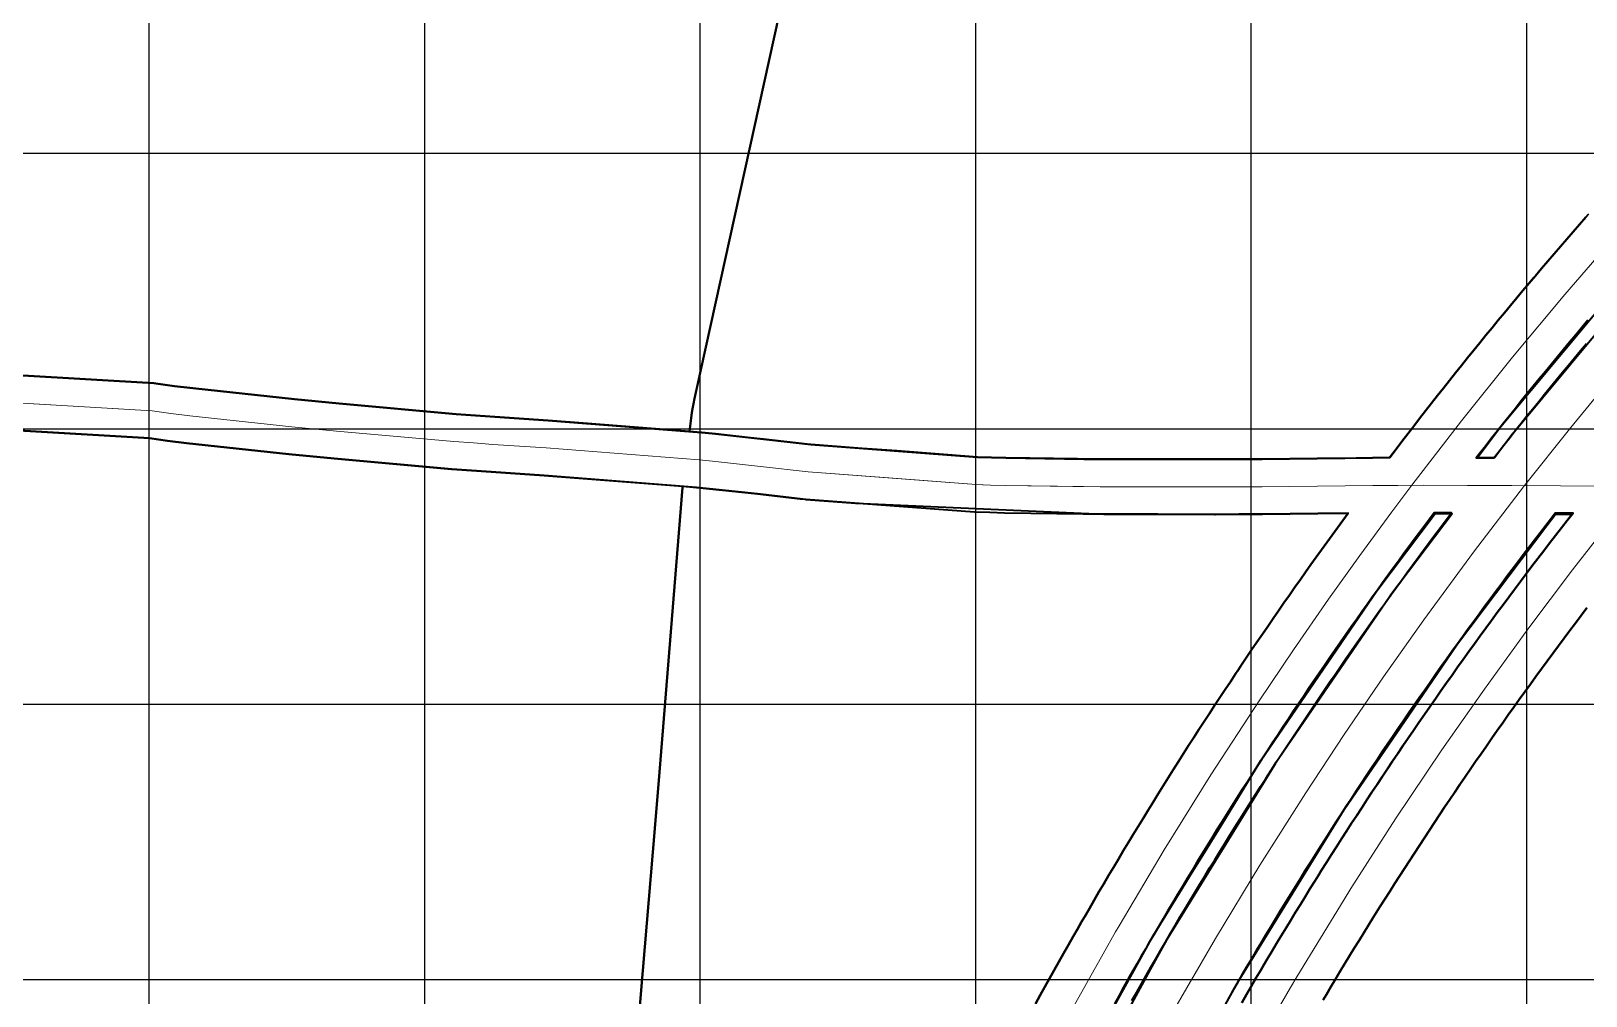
# Model space of a CAD drawing. Header units: millimetres. Extents: x 464536 to 476893, y 870501 to 881610.
# Drawn here: x 466457 to 467021, y 877394 to 877744 of the extents above; entities that cross this region are included whole.
import ezdxf

# ---------------------------------------------------------------- set-up
doc = ezdxf.new("R2010")
doc.units = ezdxf.units.MM
for name, color, linetype, lineweight in [('Center_1', 7, 'Continuous', 5), ('Mixed use', 30, 'Continuous', 35), ('Proposed Road Net work', 7, 'Continuous', 35), ('Recreational _ Environmental', 84, 'Continuous', 35), ('Residence', 50, 'Continuous', 35)]:
    doc.layers.add(name, color=color, linetype=linetype, lineweight=lineweight)
doc.layers.add('Grid1', color=7, linetype='Continuous')

msp = doc.modelspace()

# ---------------------------------------------------------------- linework, layer by layer
at = {"layer": 'Center_1'}
for points in [[(466835.2, 877389.79), (466846.2, 877409.41), (466850.75, 877417.32), (466852.05, 877419.56), (466868.41, 877447.14), (466885.34, 877474.37), (466902.81, 877501.25), (466915.3, 877519.76), (466928.04, 877538.08), (466939.45, 877554.03), (466951.05, 877569.83), (466958.28, 877579.48), (466976.34, 877602.93), (466994.85, 877626.03), (467013.78, 877648.79), (467033.14, 877671.19)], [(465907.53, 877641.59), (466501.07, 877606.52), (466507.92, 877605.57), (466514.72, 877604.74), (466551.75, 877600.73), (466568.02, 877599.16), (466610.6, 877595.33), (466617.69, 877594.83), (466624.77, 877594.33), (466644.12, 877593.03), (466699.57, 877588.68), (466704.47, 877588.18), (466721.84, 877586.25), (466739.21, 877584.33), (466800.09, 877579.72), (466805.41, 877579.56), (466810.7, 877579.4), (466839.1, 877578.99), (466845.2, 877578.95), (466866.14, 877578.93), (466887.07, 877578.91), (466895.5, 877578.94), (466903.96, 877578.97), (466924.04, 877579.19), (466944.12, 877579.41), (466953.21, 877579.45), (466962.32, 877579.49), (466978.43, 877579.45), (466994.53, 877579.4), (467012.19, 877579.29), (467029.83, 877579.17)], [(465907.53, 877641.59), (466501.07, 877606.52), (466507.92, 877605.57), (466514.72, 877604.74), (466551.75, 877600.73), (466568.02, 877599.16), (466610.6, 877595.33), (466617.69, 877594.83), (466624.77, 877594.33), (466644.12, 877593.03), (466699.57, 877588.68), (466704.47, 877588.18), (466721.84, 877586.25), (466739.21, 877584.33), (466800.09, 877579.72), (466805.41, 877579.56), (466810.7, 877579.4), (466839.1, 877578.99), (466845.2, 877578.95), (466866.14, 877578.93), (466887.07, 877578.91), (466895.5, 877578.94), (466903.96, 877578.97), (466924.04, 877579.19), (466944.12, 877579.41), (466953.21, 877579.45), (466962.32, 877579.49), (466978.43, 877579.45), (466994.53, 877579.4), (467012.19, 877579.29), (467029.83, 877579.17)], [(466871.46, 877388.07), (466887.03, 877414.98), (466903.12, 877441.57), (466919.75, 877467.83), (466933.7, 877488.99), (466948, 877509.93), (466962.63, 877530.63), (466980.67, 877555.18), (466999.18, 877579.37), (467015.97, 877600.5), (467033.14, 877621.33)], [(467033.14, 877569.96), (467016.57, 877548.74), (467000.38, 877527.23), (466984.58, 877505.44), (466969.16, 877483.38), (466952.39, 877458.37), (466936.11, 877433.04), (466933.66, 877429.13), (466916.51, 877400.98), (466914.22, 877397.11), (466898.03, 877369.02)]]:
    msp.add_lwpolyline(points, dxfattribs=at)
for points in [[(466298.16, 877618.51, 0), (466501.07, 877606.52, 0), (466507.92, 877605.57, 0), (466514.72, 877604.74, 0), (466551.75, 877600.73, 0), (466568.02, 877599.16, 0), (466610.6, 877595.33, 0), (466617.69, 877594.83, 0), (466624.77, 877594.33, 0), (466644.12, 877593.03, 0), (466699.57, 877588.68, 0), (466704.47, 877588.18, 0), (466721.84, 877586.25, 0), (466739.21, 877584.33, 0), (466770.03, 877582, 0)], [(466770.03, 877582, 0), (466800.09, 877579.72, 0), (466802.49, 877579.65, 0)], [(466802.49, 877579.65, 0), (466805.41, 877579.56, 0), (466810.7, 877579.4, 0), (466835.19, 877579.04, 0)], [(466835.19, 877579.04, 0), (466839.1, 877578.99, 0), (466845.2, 877578.95, 0), (466866.14, 877578.93, 0), (466887.07, 877578.91, 0), (466895.5, 877578.94, 0), (466903.96, 877578.97, 0), (466924.04, 877579.19, 0), (466944.12, 877579.41, 0), (466953.21, 877579.45, 0), (466962.32, 877579.49, 0), (466978.43, 877579.45, 0), (466994.53, 877579.4, 0), (467012.19, 877579.29, 0), (467029.83, 877579.17, 0), (467048.57, 877578.99, 0), (467067.3, 877578.81, 0), (467078.91, 877578.66, 0), (467177.01, 877574.25, 0), (467200.16, 877570.87, 0), (467223.27, 877567.23, 0), (467226.51, 877565.83, 0), (467229.78, 877564.53, 0)]]:
    msp.add_polyline3d(points, dxfattribs=at)
at = {"layer": 'Grid1'}
for p, q in [((466500, 870600), (466500, 881600)), ((466600, 870600), (466600, 881600)), ((466700, 870600), (466700, 881600)), ((466800, 870600), (466800, 881600)), ((466900, 870600), (466900, 881600)), ((467000, 870600), (467000, 881600)), ((464700, 877700), (472600, 877700)), ((464700, 877600), (472600, 877600)), ((464700, 877500), (472600, 877500)), ((464700, 877400), (472600, 877400))]:
    msp.add_line(p, q, dxfattribs=at)
at = {"layer": 'Mixed use'}
msp.add_lwpolyline([(466673.6, 877336.23), (466678.45, 877394.68), (466683.54, 877454.89), (466685.27, 877475.32), (466693.59, 877578.67), (466693.63, 877579.11), (466698.67, 877578.72), (466703.41, 877578.23), (466711.65, 877577.32), (466720.74, 877576.31), (466736.32, 877574.59), (466737.93, 877574.41), (466738.1, 877574.39), (466738.45, 877574.36), (466756.34, 877573), (466846.48, 877568.94), (466866.13, 877568.93), (466866.61, 877568.93), (466886.81, 877568.91), (466887.07, 877568.91), (466895.53, 877568.94), (466899.93, 877568.95), (466904.03, 877568.97), (466924.15, 877569.19), (466935.12, 877569.31), (466933.2, 877566.69), (466931.26, 877564.03), (466929.32, 877561.37), (466927.39, 877558.7), (466925.47, 877556.02), (466923.55, 877553.35), (466921.64, 877550.67), (466919.73, 877547.98), (466917.83, 877545.29), (466915.83, 877542.46), (466913.85, 877539.63), (466911.87, 877536.79), (466909.89, 877533.95), (466907.92, 877531.1), (466905.96, 877528.25), (466904.01, 877525.39), (466902.06, 877522.53), (466900.11, 877519.67), (466898.17, 877516.8), (466896.24, 877513.93), (466894.88, 877511.89), (466894.32, 877511.05), (466892.4, 877508.17), (466890.49, 877505.29), (466888.58, 877502.4), (466886.68, 877499.5), (466884.79, 877496.6), (466882.9, 877493.7), (466881.02, 877490.79), (466879.14, 877487.88), (466877.27, 877484.97), (466875.41, 877482.05), (466873.55, 877479.13), (466871.7, 877476.2), (466869.86, 877473.27), (466868.02, 877470.33), (466866.19, 877467.39), (466864.37, 877464.45), (466862.55, 877461.5), (466860.74, 877458.55), (466858.93, 877455.6), (466857.13, 877452.64), (466855.34, 877449.68), (466853.55, 877446.71), (466851.77, 877443.74), (466850, 877440.76), (466848.23, 877437.79), (466846.47, 877434.8), (466844.72, 877431.82), (466842.97, 877428.83), (466841.23, 877425.84), (466839.92, 877423.57), (466838.39, 877420.92), (466836.87, 877418.26), (466835.34, 877415.6), (466833.62, 877412.57), (466833.49, 877412.33), (466831.9, 877409.53), (466830.19, 877406.49), (466828.49, 877403.45), (466826.79, 877400.4), (466825.1, 877397.35), (466823.42, 877394.3), (466821.74, 877391.24)], dxfattribs=at)
for points in [[(467022.37, 877677.88, 0), (467021.44, 877676.82, 0), (467019.13, 877674.17, 0), (467016.82, 877671.53, 0), (467014.52, 877668.87, 0), (467012.23, 877666.22, 0), (467009.94, 877663.55, 0), (467007.66, 877660.89, 0), (467005.38, 877658.21, 0), (467003.11, 877655.54, 0), (467002.6, 877654.93, 0), (467000.85, 877652.85, 0), (466998.59, 877650.17, 0), (466996.34, 877647.47, 0), (466994.09, 877644.78, 0), (466991.85, 877642.08, 0), (466989.62, 877639.37, 0), (466987.39, 877636.66, 0), (466985.16, 877633.94, 0), (466982.95, 877631.22, 0), (466980.74, 877628.49, 0), (466978.53, 877625.76, 0), (466976.33, 877623.02, 0), (466974.14, 877620.28, 0), (466971.95, 877617.53, 0), (466969.77, 877614.78, 0), (466967.6, 877612.03, 0), (466965.43, 877609.27, 0), (466963.27, 877606.5, 0), (466961.11, 877603.73, 0), (466958.96, 877600.96, 0), (466956.82, 877598.18, 0), (466954.68, 877595.39, 0), (466952.55, 877592.6, 0), (466950.42, 877589.81, 0), (466950.4, 877589.78, 0), (466950.14, 877589.44, 0), (466944.04, 877589.41, 0), (466938.02, 877589.34, 0), (466923.93, 877589.19, 0), (466903.97, 877588.97, 0), (466903.89, 877588.97, 0), (466903.88, 877588.97, 0), (466895.47, 877588.94, 0), (466887.07, 877588.91, 0), (466887.05, 877588.91, 0), (466869.34, 877588.93, 0), (466866.15, 877588.93, 0), (466849.69, 877588.94, 0), (466845.24, 877588.95, 0), (466839.2, 877588.98, 0), (466836.91, 877589.02, 0), (466810.93, 877589.4, 0), (466805.72, 877589.56, 0), (466803.79, 877589.62, 0), (466800.62, 877589.71, 0), (466771.32, 877591.93, 0), (466758.83, 877592.87, 0), (466740.13, 877594.29, 0), (466738.84, 877594.43, 0), (466722.94, 877596.19, 0), (466718.23, 877596.71, 0), (466705.52, 877598.12, 0), (466700.58, 877598.62, 0), (466700.35, 877598.65, 0), (466696.1, 877598.98, 0), (466696.73, 877603.86, 0), (466696.87, 877604.9, 0), (466697, 877605.79, 0), (466697.13, 877606.65, 0), (466697.55, 877609.06, 0), (466697.91, 877610.97, 0), (466698.36, 877613.18, 0), (466730.3, 877758.15, 0)], [(466926.12, 877392.68, 0), (466927.26, 877394.59, 0), (466928.93, 877397.4, 0), (466930.61, 877400.21, 0), (466932.3, 877403.01, 0), (466933.99, 877405.81, 0), (466935.69, 877408.6, 0), (466937.39, 877411.39, 0), (466939.1, 877414.18, 0), (466940.82, 877416.96, 0), (466942.54, 877419.74, 0), (466944.27, 877422.52, 0), (466945.48, 877424.45, 0), (466946.69, 877426.38, 0), (466948.46, 877429.19, 0), (466950.24, 877432, 0), (466952.02, 877434.8, 0), (466953.8, 877437.59, 0), (466955.6, 877440.38, 0), (466957.4, 877443.17, 0), (466959.2, 877445.95, 0), (466961.02, 877448.73, 0), (466962.83, 877451.51, 0), (466964.66, 877454.28, 0), (466966.49, 877457.05, 0), (466968.33, 877459.81, 0), (466970.17, 877462.57, 0), (466972.02, 877465.33, 0), (466973.87, 877468.08, 0), (466975.73, 877470.83, 0), (466977.6, 877473.57, 0), (466979.47, 877476.31, 0), (466981.42, 877479.15, 0), (466983.38, 877481.98, 0), (466985.34, 877484.81, 0), (466987.31, 877487.64, 0), (466989.29, 877490.46, 0), (466991.27, 877493.28, 0), (466993.26, 877496.09, 0), (466995.26, 877498.9, 0), (466997.26, 877501.7, 0), (466999.27, 877504.5, 0), (467001.29, 877507.29, 0), (467003.31, 877510.08, 0), (467005.34, 877512.87, 0), (467007.37, 877515.65, 0), (467009.41, 877518.42, 0), (467011.46, 877521.19, 0), (467013.51, 877523.96, 0), (467015.57, 877526.72, 0), (467017.64, 877529.47, 0), (467019.71, 877532.23, 0), (467021.79, 877534.97, 0)]]:
    msp.add_polyline3d(points, dxfattribs=at)
at = {"layer": 'Proposed Road Net work'}
for points in [[(466309.39, 877627.86, 0), (466501.66, 877616.5, 0), (466502.43, 877616.42, 0), (466509.2, 877615.49, 0), (466515.86, 877614.68, 0), (466552.77, 877610.68, 0), (466568.95, 877609.11, 0), (466611.4, 877605.3, 0), (466618.4, 877604.8, 0), (466625.46, 877604.3, 0), (466644.85, 877603.01, 0), (466700.47, 877598.64, 0), (466705.52, 877598.12, 0), (466722.94, 877596.19, 0), (466740.13, 877594.29, 0), (466800.62, 877589.71, 0), (466805.72, 877589.56, 0), (466810.93, 877589.4, 0), (466839.2, 877588.98, 0), (466845.24, 877588.95, 0), (466866.15, 877588.93, 0), (466887.05, 877588.91, 0), (466895.47, 877588.94, 0), (466903.89, 877588.97, 0), (466923.93, 877589.19, 0), (466944.04, 877589.41, 0), (466950.25, 877589.59, 0), (466952.55, 877592.6, 0), (466954.68, 877595.39, 0), (466956.82, 877598.18, 0), (466958.96, 877600.96, 0), (466961.11, 877603.73, 0), (466963.27, 877606.5, 0), (466965.43, 877609.27, 0), (466967.6, 877612.03, 0), (466969.77, 877614.78, 0), (466971.95, 877617.53, 0), (466974.14, 877620.28, 0), (466976.33, 877623.02, 0), (466978.53, 877625.76, 0), (466980.74, 877628.49, 0), (466982.95, 877631.22, 0), (466985.16, 877633.94, 0), (466987.39, 877636.66, 0), (466989.62, 877639.37, 0), (466991.85, 877642.08, 0), (466994.09, 877644.78, 0), (466996.34, 877647.47, 0), (466998.59, 877650.17, 0), (467000.85, 877652.85, 0), (467003.11, 877655.54, 0), (467005.38, 877658.21, 0), (467007.66, 877660.89, 0), (467009.94, 877663.55, 0), (467012.23, 877666.22, 0), (467014.52, 877668.87, 0), (467016.82, 877671.53, 0), (467019.13, 877674.17, 0), (467021.44, 877676.82, 0), (467022.37, 877677.88, 0)], [(466309.39, 877627.86, 0), (466501.66, 877616.5, 0), (466502.43, 877616.42, 0), (466509.2, 877615.49, 0), (466515.86, 877614.68, 0), (466552.77, 877610.68, 0), (466568.95, 877609.11, 0), (466611.4, 877605.3, 0), (466618.4, 877604.8, 0), (466625.46, 877604.3, 0), (466644.85, 877603.01, 0), (466700.47, 877598.64, 0), (466705.52, 877598.12, 0), (466722.94, 877596.19, 0), (466740.13, 877594.29, 0), (466800.62, 877589.71, 0), (466805.72, 877589.56, 0), (466810.93, 877589.4, 0), (466839.2, 877588.98, 0), (466845.24, 877588.95, 0), (466866.15, 877588.93, 0), (466887.05, 877588.91, 0), (466895.47, 877588.94, 0), (466903.89, 877588.97, 0), (466923.93, 877589.19, 0), (466944.04, 877589.41, 0), (466950.25, 877589.59, 0), (466952.55, 877592.6, 0), (466954.68, 877595.39, 0), (466956.82, 877598.18, 0), (466958.96, 877600.96, 0), (466961.11, 877603.73, 0), (466963.27, 877606.5, 0), (466965.43, 877609.27, 0), (466967.6, 877612.03, 0), (466969.77, 877614.78, 0), (466971.95, 877617.53, 0), (466974.14, 877620.28, 0), (466976.33, 877623.02, 0), (466978.53, 877625.76, 0), (466980.74, 877628.49, 0), (466982.95, 877631.22, 0), (466985.16, 877633.94, 0), (466987.39, 877636.66, 0), (466989.62, 877639.37, 0), (466991.85, 877642.08, 0), (466994.09, 877644.78, 0), (466996.34, 877647.47, 0), (466998.59, 877650.17, 0), (467000.85, 877652.85, 0), (467003.11, 877655.54, 0), (467005.38, 877658.21, 0), (467007.66, 877660.89, 0), (467009.94, 877663.55, 0), (467012.23, 877666.22, 0), (467014.52, 877668.87, 0), (467016.82, 877671.53, 0), (467019.13, 877674.17, 0), (467021.44, 877676.82, 0), (467022.37, 877677.88, 0)], [(467022.2, 877639.39, 0), (467019.97, 877636.75, 0), (467017.75, 877634.1, 0), (467015.53, 877631.45, 0), (467013.32, 877628.8, 0), (467011.11, 877626.14, 0), (467008.91, 877623.47, 0), (467006.72, 877620.81, 0), (467004.53, 877618.13, 0), (467002.35, 877615.45, 0), (467000.17, 877612.77, 0), (466998, 877610.08, 0), (466995.84, 877607.38, 0), (466993.68, 877604.69, 0), (466991.53, 877601.98, 0), (466989.38, 877599.28, 0), (466987.24, 877596.56, 0), (466985.11, 877593.85, 0), (466982.98, 877591.12, 0), (466981.67, 877589.44, 0), (466987.99, 877589.42, 0), (466989.45, 877591.29, 0), (466991.56, 877593.96, 0), (466993.67, 877596.64, 0), (466995.79, 877599.31, 0), (466997.91, 877601.97, 0), (467000.04, 877604.63, 0), (467002.17, 877607.29, 0), (467004.31, 877609.94, 0), (467006.46, 877612.58, 0), (467008.61, 877615.22, 0), (467010.77, 877617.86, 0), (467012.93, 877620.49, 0), (467015.1, 877623.12, 0), (467017.28, 877625.74, 0), (467019.46, 877628.36, 0), (467021.64, 877630.97, 0)], [(467022.2, 877639.39, 0), (467019.97, 877636.75, 0), (467017.75, 877634.1, 0), (467015.53, 877631.45, 0), (467013.32, 877628.8, 0), (467011.11, 877626.14, 0), (467008.91, 877623.47, 0), (467006.72, 877620.81, 0), (467004.53, 877618.13, 0), (467002.35, 877615.45, 0), (467000.17, 877612.77, 0), (466998, 877610.08, 0), (466995.84, 877607.38, 0), (466993.68, 877604.69, 0), (466991.53, 877601.98, 0), (466989.38, 877599.28, 0), (466987.24, 877596.56, 0), (466985.11, 877593.85, 0), (466982.98, 877591.12, 0), (466981.67, 877589.44, 0), (466987.99, 877589.42, 0), (466989.45, 877591.29, 0), (466991.56, 877593.96, 0), (466993.67, 877596.64, 0), (466995.79, 877599.31, 0), (466997.91, 877601.97, 0), (467000.04, 877604.63, 0), (467002.17, 877607.29, 0), (467004.31, 877609.94, 0), (467006.46, 877612.58, 0), (467008.61, 877615.22, 0), (467010.77, 877617.86, 0), (467012.93, 877620.49, 0), (467015.1, 877623.12, 0), (467017.28, 877625.74, 0), (467019.46, 877628.36, 0), (467021.64, 877630.97, 0)], [(466821.74, 877391.24, 0), (466823.42, 877394.3, 0), (466825.1, 877397.35, 0), (466826.79, 877400.4, 0), (466828.49, 877403.45, 0), (466830.19, 877406.49, 0), (466831.9, 877409.53, 0), (466833.62, 877412.57, 0), (466835.34, 877415.6, 0), (466836.87, 877418.26, 0), (466838.39, 877420.92, 0), (466839.92, 877423.57, 0), (466841.23, 877425.84, 0), (466842.97, 877428.83, 0), (466844.72, 877431.82, 0), (466846.47, 877434.8, 0), (466848.23, 877437.79, 0), (466850, 877440.76, 0), (466851.77, 877443.74, 0), (466853.55, 877446.71, 0), (466855.34, 877449.68, 0), (466857.13, 877452.64, 0), (466858.93, 877455.6, 0), (466860.74, 877458.55, 0), (466862.55, 877461.5, 0), (466864.37, 877464.45, 0), (466866.19, 877467.39, 0), (466868.02, 877470.33, 0), (466869.86, 877473.27, 0), (466871.7, 877476.2, 0), (466873.55, 877479.13, 0), (466875.41, 877482.05, 0), (466877.27, 877484.97, 0), (466879.14, 877487.88, 0), (466881.02, 877490.79, 0), (466882.9, 877493.7, 0), (466884.79, 877496.6, 0), (466886.68, 877499.5, 0), (466888.58, 877502.4, 0), (466890.49, 877505.29, 0), (466892.4, 877508.17, 0), (466894.32, 877511.05, 0), (466896.24, 877513.93, 0), (466898.17, 877516.8, 0), (466900.11, 877519.67, 0), (466902.06, 877522.53, 0), (466904.01, 877525.39, 0), (466905.96, 877528.25, 0), (466907.92, 877531.1, 0), (466909.89, 877533.95, 0), (466911.87, 877536.79, 0), (466913.85, 877539.63, 0), (466915.83, 877542.46, 0), (466917.83, 877545.29, 0), (466919.73, 877547.98, 0), (466921.64, 877550.67, 0), (466923.55, 877553.35, 0), (466925.47, 877556.02, 0), (466927.39, 877558.7, 0), (466929.32, 877561.37, 0), (466931.26, 877564.03, 0), (466933.2, 877566.69, 0), (466935.13, 877569.32, 0), (466924.15, 877569.19, 0), (466904.03, 877568.97, 0), (466895.53, 877568.94, 0), (466887.07, 877568.91, 0), (466866.13, 877568.93, 0), (466845.16, 877568.95, 0), (466838.99, 877568.99, 0), (466810.48, 877569.4, 0), (466805.11, 877569.57, 0), (466799.56, 877569.74, 0), (466738.28, 877574.37, 0), (466720.74, 877576.31, 0), (466703.41, 877578.23, 0), (466698.67, 877578.72, 0), (466643.4, 877583.06, 0), (466624.08, 877584.35, 0), (466616.99, 877584.85, 0), (466609.8, 877585.36, 0), (466567.09, 877589.2, 0), (466550.73, 877590.78, 0), (466513.57, 877594.81, 0), (466506.63, 877595.66, 0), (466500.09, 877596.56, 0), (466306.97, 877607.97, 0)], [(466821.74, 877391.24, 0), (466823.42, 877394.3, 0), (466825.1, 877397.35, 0), (466826.79, 877400.4, 0), (466828.49, 877403.45, 0), (466830.19, 877406.49, 0), (466831.9, 877409.53, 0), (466833.62, 877412.57, 0), (466835.34, 877415.6, 0), (466836.87, 877418.26, 0), (466838.39, 877420.92, 0), (466839.92, 877423.57, 0), (466841.23, 877425.84, 0), (466842.97, 877428.83, 0), (466844.72, 877431.82, 0), (466846.47, 877434.8, 0), (466848.23, 877437.79, 0), (466850, 877440.76, 0), (466851.77, 877443.74, 0), (466853.55, 877446.71, 0), (466855.34, 877449.68, 0), (466857.13, 877452.64, 0), (466858.93, 877455.6, 0), (466860.74, 877458.55, 0), (466862.55, 877461.5, 0), (466864.37, 877464.45, 0), (466866.19, 877467.39, 0), (466868.02, 877470.33, 0), (466869.86, 877473.27, 0), (466871.7, 877476.2, 0), (466873.55, 877479.13, 0), (466875.41, 877482.05, 0), (466877.27, 877484.97, 0), (466879.14, 877487.88, 0), (466881.02, 877490.79, 0), (466882.9, 877493.7, 0), (466884.79, 877496.6, 0), (466886.68, 877499.5, 0), (466888.58, 877502.4, 0), (466890.49, 877505.29, 0), (466892.4, 877508.17, 0), (466894.32, 877511.05, 0), (466896.24, 877513.93, 0), (466898.17, 877516.8, 0), (466900.11, 877519.67, 0), (466902.06, 877522.53, 0), (466904.01, 877525.39, 0), (466905.96, 877528.25, 0), (466907.92, 877531.1, 0), (466909.89, 877533.95, 0), (466911.87, 877536.79, 0), (466913.85, 877539.63, 0), (466915.83, 877542.46, 0), (466917.83, 877545.29, 0), (466919.73, 877547.98, 0), (466921.64, 877550.67, 0), (466923.55, 877553.35, 0), (466925.47, 877556.02, 0), (466927.39, 877558.7, 0), (466929.32, 877561.37, 0), (466931.26, 877564.03, 0), (466933.2, 877566.69, 0), (466935.13, 877569.32, 0), (466924.15, 877569.19, 0), (466904.03, 877568.97, 0), (466895.53, 877568.94, 0), (466887.07, 877568.91, 0), (466866.13, 877568.93, 0), (466845.16, 877568.95, 0), (466838.99, 877568.99, 0), (466810.48, 877569.4, 0), (466805.11, 877569.57, 0), (466799.56, 877569.74, 0), (466738.28, 877574.37, 0), (466720.74, 877576.31, 0), (466703.41, 877578.23, 0), (466698.67, 877578.72, 0), (466643.4, 877583.06, 0), (466624.08, 877584.35, 0), (466616.99, 877584.85, 0), (466609.8, 877585.36, 0), (466567.09, 877589.2, 0), (466550.73, 877590.78, 0), (466513.57, 877594.81, 0), (466506.63, 877595.66, 0), (466500.09, 877596.56, 0), (466306.97, 877607.97, 0)], [(466856.69, 877392.41, 0), (466858.41, 877395.45, 0), (466860.12, 877398.48, 0), (466861.85, 877401.51, 0), (466863.58, 877404.54, 0), (466865.32, 877407.57, 0), (466867.07, 877410.58, 0), (466868.82, 877413.6, 0), (466870.58, 877416.61, 0), (466872.34, 877419.61, 0), (466874.12, 877422.62, 0), (466875.9, 877425.62, 0), (466877.68, 877428.61, 0), (466879.48, 877431.6, 0), (466881.27, 877434.59, 0), (466883.08, 877437.57, 0), (466884.89, 877440.55, 0), (466886.71, 877443.53, 0), (466888.54, 877446.5, 0), (466890.37, 877449.46, 0), (466892.21, 877452.43, 0), (466894.06, 877455.38, 0), (466895.91, 877458.34, 0), (466897.77, 877461.29, 0), (466899.63, 877464.23, 0), (466901.51, 877467.18, 0), (466903.38, 877470.11, 0), (466905.27, 877473.05, 0), (466907.16, 877475.98, 0), (466909.06, 877478.9, 0), (466910.97, 877481.83, 0), (466912.88, 877484.75, 0), (466914.8, 877487.66, 0), (466916.73, 877490.57, 0), (466918.66, 877493.48, 0), (466920.6, 877496.38, 0), (466922.54, 877499.28, 0), (466924.5, 877502.17, 0), (466926.46, 877505.06, 0), (466928.42, 877507.95, 0), (466930.39, 877510.83, 0), (466932.37, 877513.71, 0), (466934.35, 877516.58, 0), (466936.34, 877519.44, 0), (466938.34, 877522.31, 0), (466940.35, 877525.17, 0), (466942.36, 877528.02, 0), (466944.37, 877530.87, 0), (466946.39, 877533.71, 0), (466948.42, 877536.55, 0), (466950.46, 877539.39, 0), (466952.46, 877542.16, 0), (466954.46, 877544.93, 0), (466956.47, 877547.69, 0), (466958.49, 877550.45, 0), (466960.51, 877553.2, 0), (466962.54, 877555.95, 0), (466964.58, 877558.7, 0), (466966.62, 877561.44, 0), (466968.66, 877564.18, 0), (466970.72, 877566.91, 0), (466972.72, 877569.51, 0), (466966.42, 877569.49, 0), (466964.65, 877567.16, 0), (466962.86, 877564.77, 0), (466961.08, 877562.38, 0), (466959.15, 877559.77, 0), (466957.22, 877557.16, 0), (466955.3, 877554.55, 0), (466953.38, 877551.94, 0), (466951.47, 877549.32, 0), (466949.57, 877546.7, 0), (466947.67, 877544.07, 0), (466945.77, 877541.44, 0), (466943.88, 877538.8, 0), (466942, 877536.16, 0), (466940.12, 877533.52, 0), (466938.25, 877530.88, 0), (466936.29, 877528.09, 0), (466934.33, 877525.3, 0), (466932.38, 877522.51, 0), (466930.44, 877519.71, 0), (466928.5, 877516.91, 0), (466926.57, 877514.1, 0), (466924.65, 877511.29, 0), (466922.73, 877508.47, 0), (466920.81, 877505.65, 0), (466918.91, 877502.83, 0), (466917.01, 877500, 0), (466915.11, 877497.17, 0), (466913.22, 877494.34, 0), (466911.34, 877491.5, 0), (466909.46, 877488.65, 0), (466907.59, 877485.8, 0), (466905.73, 877482.95, 0), (466903.87, 877480.09, 0), (466902.02, 877477.23, 0), (466900.17, 877474.37, 0), (466898.33, 877471.5, 0), (466896.5, 877468.62, 0), (466894.67, 877465.75, 0), (466892.85, 877462.86, 0), (466891.03, 877459.98, 0), (466889.23, 877457.09, 0), (466887.42, 877454.2, 0), (466885.63, 877451.3, 0), (466883.84, 877448.4, 0), (466882.06, 877445.49, 0), (466880.28, 877442.59, 0), (466878.51, 877439.67, 0), (466876.74, 877436.76, 0), (466874.99, 877433.84, 0), (466873.23, 877430.91, 0), (466871.49, 877427.99, 0), (466869.75, 877425.05, 0), (466868.02, 877422.12, 0), (466866.29, 877419.18, 0), (466864.57, 877416.24, 0), (466862.86, 877413.29, 0), (466861.57, 877411.07, 0), (466860.06, 877408.45, 0), (466858.56, 877405.83, 0), (466857.06, 877403.21, 0), (466855.37, 877400.23, 0), (466853.68, 877397.24, 0), (466851.99, 877394.25, 0), (466850.31, 877391.26, 0)], [(466856.69, 877392.41, 0), (466858.41, 877395.45, 0), (466860.12, 877398.48, 0), (466861.85, 877401.51, 0), (466863.58, 877404.54, 0), (466865.32, 877407.57, 0), (466867.07, 877410.58, 0), (466868.82, 877413.6, 0), (466870.58, 877416.61, 0), (466872.34, 877419.61, 0), (466874.12, 877422.62, 0), (466875.9, 877425.62, 0), (466877.68, 877428.61, 0), (466879.48, 877431.6, 0), (466881.27, 877434.59, 0), (466883.08, 877437.57, 0), (466884.89, 877440.55, 0), (466886.71, 877443.53, 0), (466888.54, 877446.5, 0), (466890.37, 877449.46, 0), (466892.21, 877452.43, 0), (466894.06, 877455.38, 0), (466895.91, 877458.34, 0), (466897.77, 877461.29, 0), (466899.63, 877464.23, 0), (466901.51, 877467.18, 0), (466903.38, 877470.11, 0), (466905.27, 877473.05, 0), (466907.16, 877475.98, 0), (466909.06, 877478.9, 0), (466910.97, 877481.83, 0), (466912.88, 877484.75, 0), (466914.8, 877487.66, 0), (466916.73, 877490.57, 0), (466918.66, 877493.48, 0), (466920.6, 877496.38, 0), (466922.54, 877499.28, 0), (466924.5, 877502.17, 0), (466926.46, 877505.06, 0), (466928.42, 877507.95, 0), (466930.39, 877510.83, 0), (466932.37, 877513.71, 0), (466934.35, 877516.58, 0), (466936.34, 877519.44, 0), (466938.34, 877522.31, 0), (466940.35, 877525.17, 0), (466942.36, 877528.02, 0), (466944.37, 877530.87, 0), (466946.39, 877533.71, 0), (466948.42, 877536.55, 0), (466950.46, 877539.39, 0), (466952.46, 877542.16, 0), (466954.46, 877544.93, 0), (466956.47, 877547.69, 0), (466958.49, 877550.45, 0), (466960.51, 877553.2, 0), (466962.54, 877555.95, 0), (466964.58, 877558.7, 0), (466966.62, 877561.44, 0), (466968.66, 877564.18, 0), (466970.72, 877566.91, 0), (466972.72, 877569.51, 0), (466966.42, 877569.49, 0), (466964.65, 877567.16, 0), (466962.86, 877564.77, 0), (466961.08, 877562.38, 0), (466959.15, 877559.77, 0), (466957.22, 877557.16, 0), (466955.3, 877554.55, 0), (466953.38, 877551.94, 0), (466951.47, 877549.32, 0), (466949.57, 877546.7, 0), (466947.67, 877544.07, 0), (466945.77, 877541.44, 0), (466943.88, 877538.8, 0), (466942, 877536.16, 0), (466940.12, 877533.52, 0), (466938.25, 877530.88, 0), (466936.29, 877528.09, 0), (466934.33, 877525.3, 0), (466932.38, 877522.51, 0), (466930.44, 877519.71, 0), (466928.5, 877516.91, 0), (466926.57, 877514.1, 0), (466924.65, 877511.29, 0), (466922.73, 877508.47, 0), (466920.81, 877505.65, 0), (466918.91, 877502.83, 0), (466917.01, 877500, 0), (466915.11, 877497.17, 0), (466913.22, 877494.34, 0), (466911.34, 877491.5, 0), (466909.46, 877488.65, 0), (466907.59, 877485.8, 0), (466905.73, 877482.95, 0), (466903.87, 877480.09, 0), (466902.02, 877477.23, 0), (466900.17, 877474.37, 0), (466898.33, 877471.5, 0), (466896.5, 877468.62, 0), (466894.67, 877465.75, 0), (466892.85, 877462.86, 0), (466891.03, 877459.98, 0), (466889.23, 877457.09, 0), (466887.42, 877454.2, 0), (466885.63, 877451.3, 0), (466883.84, 877448.4, 0), (466882.06, 877445.49, 0), (466880.28, 877442.59, 0), (466878.51, 877439.67, 0), (466876.74, 877436.76, 0), (466874.99, 877433.84, 0), (466873.23, 877430.91, 0), (466871.49, 877427.99, 0), (466869.75, 877425.05, 0), (466868.02, 877422.12, 0), (466866.29, 877419.18, 0), (466864.57, 877416.24, 0), (466862.86, 877413.29, 0), (466861.57, 877411.07, 0), (466860.06, 877408.45, 0), (466858.56, 877405.83, 0), (466857.06, 877403.21, 0), (466855.37, 877400.23, 0), (466853.68, 877397.24, 0), (466851.99, 877394.25, 0), (466850.31, 877391.26, 0)], [(466896.51, 877391.58, 0), (466898.24, 877394.56, 0), (466899.97, 877397.53, 0), (466901.71, 877400.5, 0), (466903.45, 877403.47, 0), (466904.61, 877405.42, 0), (466905.77, 877407.37, 0), (466907.47, 877410.23, 0), (466909.18, 877413.08, 0), (466910.89, 877415.92, 0), (466912.61, 877418.77, 0), (466914.34, 877421.61, 0), (466916.07, 877424.45, 0), (466917.81, 877427.28, 0), (466919.55, 877430.11, 0), (466921.3, 877432.93, 0), (466923.06, 877435.75, 0), (466924.29, 877437.72, 0), (466925.53, 877439.69, 0), (466927.32, 877442.54, 0), (466929.13, 877445.39, 0), (466930.94, 877448.24, 0), (466932.76, 877451.08, 0), (466934.58, 877453.92, 0), (466936.41, 877456.75, 0), (466938.25, 877459.58, 0), (466940.09, 877462.41, 0), (466941.94, 877465.23, 0), (466943.79, 877468.05, 0), (466945.65, 877470.86, 0), (466947.52, 877473.67, 0), (466949.39, 877476.48, 0), (466951.27, 877479.28, 0), (466953.16, 877482.08, 0), (466955.05, 877484.87, 0), (466956.95, 877487.66, 0), (466958.85, 877490.44, 0), (466960.83, 877493.33, 0), (466962.82, 877496.21, 0), (466964.82, 877499.09, 0), (466966.82, 877501.96, 0), (466968.83, 877504.83, 0), (466970.85, 877507.69, 0), (466972.87, 877510.55, 0), (466974.9, 877513.41, 0), (466976.94, 877516.26, 0), (466978.98, 877519.1, 0), (466981.03, 877521.94, 0), (466983.08, 877524.78, 0), (466985.14, 877527.61, 0), (466987.21, 877530.43, 0), (466989.29, 877533.25, 0), (466991.37, 877536.07, 0), (466993.46, 877538.88, 0), (466995.55, 877541.69, 0), (466997.65, 877544.49, 0), (466999.76, 877547.29, 0), (467001.87, 877550.08, 0), (467003.99, 877552.87, 0), (467006.12, 877555.65, 0), (467008.25, 877558.43, 0), (467010.39, 877561.2, 0), (467012.53, 877563.97, 0), (467014.68, 877566.73, 0), (467016.76, 877569.32, 0), (467012.12, 877569.29, 0), (467010.34, 877569.3, 0), (467008.94, 877567.5, 0), (467006.88, 877564.85, 0), (467004.84, 877562.19, 0), (467002.79, 877559.54, 0), (467000.76, 877556.87, 0), (466998.73, 877554.21, 0), (466996.7, 877551.54, 0), (466994.68, 877548.86, 0), (466992.67, 877546.18, 0), (466990.66, 877543.5, 0), (466988.66, 877540.81, 0), (466986.66, 877538.12, 0), (466984.67, 877535.42, 0), (466982.69, 877532.72, 0), (466980.71, 877530.01, 0), (466978.74, 877527.3, 0), (466976.77, 877524.59, 0), (466974.81, 877521.87, 0), (466972.81, 877519.09, 0), (466970.82, 877516.3, 0), (466968.84, 877513.51, 0), (466966.86, 877510.72, 0), (466964.89, 877507.92, 0), (466962.93, 877505.11, 0), (466960.97, 877502.31, 0), (466959.02, 877499.49, 0), (466957.07, 877496.68, 0), (466955.13, 877493.86, 0), (466953.2, 877491.03, 0), (466951.27, 877488.2, 0), (466949.35, 877485.37, 0), (466947.43, 877482.53, 0), (466945.52, 877479.69, 0), (466943.62, 877476.84, 0), (466941.73, 877473.99, 0), (466939.84, 877471.14, 0), (466937.95, 877468.28, 0), (466936.08, 877465.41, 0), (466934.21, 877462.55, 0), (466932.34, 877459.67, 0), (466930.49, 877456.8, 0), (466928.64, 877453.92, 0), (466926.8, 877451.04, 0), (466924.96, 877448.16, 0), (466923.13, 877445.27, 0), (466921.31, 877442.37, 0), (466919.49, 877439.48, 0), (466917.68, 877436.57, 0), (466915.88, 877433.67, 0), (466914.08, 877430.76, 0), (466912.29, 877427.84, 0), (466910.5, 877424.93, 0), (466908.73, 877422.01, 0), (466906.95, 877419.08, 0), (466905.19, 877416.15, 0), (466903.43, 877413.22, 0), (466901.68, 877410.28, 0), (466899.93, 877407.34, 0), (466898.2, 877404.39, 0), (466896.46, 877401.44, 0), (466894.74, 877398.49, 0), (466893.02, 877395.53, 0), (466891.31, 877392.57, 0)], [(466896.51, 877391.58, 0), (466898.24, 877394.56, 0), (466899.97, 877397.53, 0), (466901.71, 877400.5, 0), (466903.45, 877403.47, 0), (466904.61, 877405.42, 0), (466905.77, 877407.37, 0), (466907.47, 877410.23, 0), (466909.18, 877413.08, 0), (466910.89, 877415.92, 0), (466912.61, 877418.77, 0), (466914.34, 877421.61, 0), (466916.07, 877424.45, 0), (466917.81, 877427.28, 0), (466919.55, 877430.11, 0), (466921.3, 877432.93, 0), (466923.06, 877435.75, 0), (466924.29, 877437.72, 0), (466925.53, 877439.69, 0), (466927.32, 877442.54, 0), (466929.13, 877445.39, 0), (466930.94, 877448.24, 0), (466932.76, 877451.08, 0), (466934.58, 877453.92, 0), (466936.41, 877456.75, 0), (466938.25, 877459.58, 0), (466940.09, 877462.41, 0), (466941.94, 877465.23, 0), (466943.79, 877468.05, 0), (466945.65, 877470.86, 0), (466947.52, 877473.67, 0), (466949.39, 877476.48, 0), (466951.27, 877479.28, 0), (466953.16, 877482.08, 0), (466955.05, 877484.87, 0), (466956.95, 877487.66, 0), (466958.85, 877490.44, 0), (466960.83, 877493.33, 0), (466962.82, 877496.21, 0), (466964.82, 877499.09, 0), (466966.82, 877501.96, 0), (466968.83, 877504.83, 0), (466970.85, 877507.69, 0), (466972.87, 877510.55, 0), (466974.9, 877513.41, 0), (466976.94, 877516.26, 0), (466978.98, 877519.1, 0), (466981.03, 877521.94, 0), (466983.08, 877524.78, 0), (466985.14, 877527.61, 0), (466987.21, 877530.43, 0), (466989.29, 877533.25, 0), (466991.37, 877536.07, 0), (466993.46, 877538.88, 0), (466995.55, 877541.69, 0), (466997.65, 877544.49, 0), (466999.76, 877547.29, 0), (467001.87, 877550.08, 0), (467003.99, 877552.87, 0), (467006.12, 877555.65, 0), (467008.25, 877558.43, 0), (467010.39, 877561.2, 0), (467012.53, 877563.97, 0), (467014.68, 877566.73, 0), (467016.76, 877569.32, 0), (467012.12, 877569.29, 0), (467010.34, 877569.3, 0), (467008.94, 877567.5, 0), (467006.88, 877564.85, 0), (467004.84, 877562.19, 0), (467002.79, 877559.54, 0), (467000.76, 877556.87, 0), (466998.73, 877554.21, 0), (466996.7, 877551.54, 0), (466994.68, 877548.86, 0), (466992.67, 877546.18, 0), (466990.66, 877543.5, 0), (466988.66, 877540.81, 0), (466986.66, 877538.12, 0), (466984.67, 877535.42, 0), (466982.69, 877532.72, 0), (466980.71, 877530.01, 0), (466978.74, 877527.3, 0), (466976.77, 877524.59, 0), (466974.81, 877521.87, 0), (466972.81, 877519.09, 0), (466970.82, 877516.3, 0), (466968.84, 877513.51, 0), (466966.86, 877510.72, 0), (466964.89, 877507.92, 0), (466962.93, 877505.11, 0), (466960.97, 877502.31, 0), (466959.02, 877499.49, 0), (466957.07, 877496.68, 0), (466955.13, 877493.86, 0), (466953.2, 877491.03, 0), (466951.27, 877488.2, 0), (466949.35, 877485.37, 0), (466947.43, 877482.53, 0), (466945.52, 877479.69, 0), (466943.62, 877476.84, 0), (466941.73, 877473.99, 0), (466939.84, 877471.14, 0), (466937.95, 877468.28, 0), (466936.08, 877465.41, 0), (466934.21, 877462.55, 0), (466932.34, 877459.67, 0), (466930.49, 877456.8, 0), (466928.64, 877453.92, 0), (466926.8, 877451.04, 0), (466924.96, 877448.16, 0), (466923.13, 877445.27, 0), (466921.31, 877442.37, 0), (466919.49, 877439.48, 0), (466917.68, 877436.57, 0), (466915.88, 877433.67, 0), (466914.08, 877430.76, 0), (466912.29, 877427.84, 0), (466910.5, 877424.93, 0), (466908.73, 877422.01, 0), (466906.95, 877419.08, 0), (466905.19, 877416.15, 0), (466903.43, 877413.22, 0), (466901.68, 877410.28, 0), (466899.93, 877407.34, 0), (466898.2, 877404.39, 0), (466896.46, 877401.44, 0), (466894.74, 877398.49, 0), (466893.02, 877395.53, 0), (466891.31, 877392.57, 0)], [(467021.79, 877534.97, 0), (467019.71, 877532.23, 0), (467017.64, 877529.47, 0), (467015.57, 877526.72, 0), (467013.51, 877523.96, 0), (467011.46, 877521.19, 0), (467009.41, 877518.42, 0), (467007.37, 877515.65, 0), (467005.34, 877512.87, 0), (467003.31, 877510.08, 0), (467001.29, 877507.29, 0), (466999.27, 877504.5, 0), (466997.26, 877501.7, 0), (466995.26, 877498.9, 0), (466993.26, 877496.09, 0), (466991.27, 877493.28, 0), (466989.29, 877490.46, 0), (466987.31, 877487.64, 0), (466985.34, 877484.81, 0), (466983.38, 877481.98, 0), (466981.42, 877479.15, 0), (466979.47, 877476.31, 0), (466977.6, 877473.57, 0), (466975.73, 877470.83, 0), (466973.87, 877468.08, 0), (466972.02, 877465.33, 0), (466970.17, 877462.57, 0), (466968.33, 877459.81, 0), (466966.49, 877457.05, 0), (466964.66, 877454.28, 0), (466962.83, 877451.51, 0), (466961.02, 877448.73, 0), (466959.2, 877445.95, 0), (466957.4, 877443.17, 0), (466955.6, 877440.38, 0), (466953.8, 877437.59, 0), (466952.02, 877434.8, 0), (466950.24, 877432, 0), (466948.46, 877429.19, 0), (466946.69, 877426.38, 0), (466945.48, 877424.45, 0), (466944.27, 877422.52, 0), (466942.54, 877419.74, 0), (466940.82, 877416.96, 0), (466939.1, 877414.18, 0), (466937.39, 877411.39, 0), (466935.69, 877408.6, 0), (466933.99, 877405.81, 0), (466932.3, 877403.01, 0), (466930.61, 877400.21, 0), (466928.93, 877397.4, 0), (466927.26, 877394.59, 0), (466926.12, 877392.68, 0)], [(467021.79, 877534.97, 0), (467019.71, 877532.23, 0), (467017.64, 877529.47, 0), (467015.57, 877526.72, 0), (467013.51, 877523.96, 0), (467011.46, 877521.19, 0), (467009.41, 877518.42, 0), (467007.37, 877515.65, 0), (467005.34, 877512.87, 0), (467003.31, 877510.08, 0), (467001.29, 877507.29, 0), (466999.27, 877504.5, 0), (466997.26, 877501.7, 0), (466995.26, 877498.9, 0), (466993.26, 877496.09, 0), (466991.27, 877493.28, 0), (466989.29, 877490.46, 0), (466987.31, 877487.64, 0), (466985.34, 877484.81, 0), (466983.38, 877481.98, 0), (466981.42, 877479.15, 0), (466979.47, 877476.31, 0), (466977.6, 877473.57, 0), (466975.73, 877470.83, 0), (466973.87, 877468.08, 0), (466972.02, 877465.33, 0), (466970.17, 877462.57, 0), (466968.33, 877459.81, 0), (466966.49, 877457.05, 0), (466964.66, 877454.28, 0), (466962.83, 877451.51, 0), (466961.02, 877448.73, 0), (466959.2, 877445.95, 0), (466957.4, 877443.17, 0), (466955.6, 877440.38, 0), (466953.8, 877437.59, 0), (466952.02, 877434.8, 0), (466950.24, 877432, 0), (466948.46, 877429.19, 0), (466946.69, 877426.38, 0), (466945.48, 877424.45, 0), (466944.27, 877422.52, 0), (466942.54, 877419.74, 0), (466940.82, 877416.96, 0), (466939.1, 877414.18, 0), (466937.39, 877411.39, 0), (466935.69, 877408.6, 0), (466933.99, 877405.81, 0), (466932.3, 877403.01, 0), (466930.61, 877400.21, 0), (466928.93, 877397.4, 0), (466927.26, 877394.59, 0), (466926.12, 877392.68, 0)]]:
    msp.add_polyline3d(points, dxfattribs=at)
at = {"layer": 'Recreational _ Environmental'}
for points in [[(467140.87, 877757.84), (467093.29, 877710.68), (467092.8, 877710.17), (467078.2, 877694.26), (467052.31, 877666.04), (467035.33, 877646.72), (467033.14, 877644.09), (467026.02, 877635.55), (466995.48, 877598.92), (466995.04, 877598.36), (466988.32, 877589.47), (466982.07, 877589.52), (466990.47, 877600.64), (467024.04, 877640.98), (467029.49, 877647.53), (467032.41, 877650.87), (467049.37, 877670.2), (467071.41, 877694.26), (467088.57, 877712.99), (467095.35, 877719.71), (467104.12, 877728.42), (467141.52, 877765.54)], [(466838.99, 877369.85), (466864.41, 877415.95), (466877.59, 877437.38), (466882.36, 877445.14), (466890.59, 877458.52), (466903.48, 877479.49), (466945.54, 877541.1), (466966.72, 877569.17), (466972.95, 877569.14), (466950.67, 877539.68), (466950.25, 877539.1), (466908.72, 877478.37), (466908.33, 877477.78), (466889.65, 877447.47), (466887.9, 877444.62), (466869.73, 877415.15), (466869.37, 877414.53), (466867.69, 877411.5), (466863.34, 877403.62), (466855.02, 877388.57)], [(466883.83, 877378.68), (466895.46, 877399.71), (466915.02, 877431.45), (466933.68, 877461.73), (466957.12, 877495.99), (466970.95, 877516.22), (466974.81, 877521.87), (467007.31, 877564.84), (467010.43, 877568.97), (467016.41, 877568.94), (467014.68, 877566.73), (467012.53, 877563.97), (467010.39, 877561.2), (467008.25, 877558.43), (467006.12, 877555.65), (467003.99, 877552.87), (467001.87, 877550.08), (466999.76, 877547.29), (466997.65, 877544.49), (466995.55, 877541.69), (466993.46, 877538.88), (466991.37, 877536.07), (466989.29, 877533.25), (466987.21, 877530.43), (466985.14, 877527.61), (466983.08, 877524.78), (466981.03, 877521.94), (466978.98, 877519.1), (466976.94, 877516.26), (466974.9, 877513.41), (466972.87, 877510.55), (466970.85, 877507.69), (466968.83, 877504.83), (466966.82, 877501.96), (466964.82, 877499.09), (466962.82, 877496.21), (466960.83, 877493.33), (466958.85, 877490.44), (466956.95, 877487.66), (466955.05, 877484.87), (466953.16, 877482.08), (466951.27, 877479.28), (466949.39, 877476.48), (466947.52, 877473.67), (466945.65, 877470.86), (466943.79, 877468.05), (466941.94, 877465.23), (466940.09, 877462.41), (466938.25, 877459.58), (466936.41, 877456.75), (466934.58, 877453.92), (466932.76, 877451.08), (466930.94, 877448.24), (466929.13, 877445.39), (466927.32, 877442.54), (466925.53, 877439.69), (466924.29, 877437.72), (466923.06, 877435.75), (466921.3, 877432.93), (466919.55, 877430.11), (466917.81, 877427.28), (466916.07, 877424.45), (466914.34, 877421.61), (466912.61, 877418.77), (466910.89, 877415.92), (466909.18, 877413.08), (466907.47, 877410.23), (466905.77, 877407.37), (466904.61, 877405.42), (466903.45, 877403.47), (466901.71, 877400.5), (466899.97, 877397.53), (466898.24, 877394.56), (466896.51, 877391.58)]]:
    msp.add_lwpolyline(points, dxfattribs=at)
at = {"layer": 'Residence'}
for points in [[(466730.3, 877758.15, 0), (466698.36, 877613.18, 0), (466697.91, 877610.97, 0), (466697.55, 877609.06, 0), (466697.13, 877606.65, 0), (466697, 877605.79, 0), (466696.87, 877604.9, 0), (466696.73, 877603.86, 0), (466696.1, 877598.98, 0), (466657.47, 877602.02, 0), (466644.85, 877603.01, 0), (466625.46, 877604.3, 0), (466618.4, 877604.8, 0), (466611.4, 877605.3, 0), (466568.95, 877609.11, 0), (466552.77, 877610.68, 0), (466515.86, 877614.68, 0), (466509.2, 877615.49, 0), (466502.43, 877616.42, 0), (466501.66, 877616.5, 0), (466309.39, 877627.86, 0)], [(466318.54, 877607.29, 0), (466500.09, 877596.56, 0), (466506.63, 877595.66, 0), (466513.57, 877594.81, 0), (466550.73, 877590.78, 0), (466567.09, 877589.2, 0), (466609.71, 877585.37, 0), (466609.8, 877585.36, 0), (466609.89, 877585.36, 0), (466616.99, 877584.85, 0), (466624.08, 877584.35, 0), (466643.4, 877583.06, 0), (466693.63, 877579.11, 0), (466693.59, 877578.67, 0), (466685.27, 877475.32, 0), (466683.54, 877454.89, 0), (466678.45, 877394.68, 0), (466673.6, 877336.23, 0)]]:
    msp.add_polyline3d(points, dxfattribs=at)

doc.saveas('drawing.dxf')
